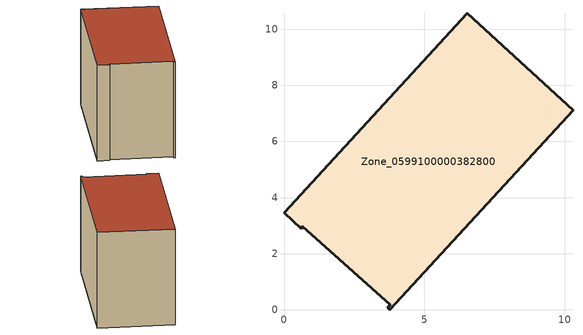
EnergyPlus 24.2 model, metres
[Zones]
Zone_0599100000382800
 floor ground (C_G): 3.69,0.07 3.79,0.18 0.65,2.98 0.61,2.9 0,3.45 6.53,10.57 10.29,7.12 3.76,0 z0
 wall outside (C_F): 10.29,7.12 6.53,10.57 0,3.45 0.61,2.9 0.65,2.98 3.79,0.18 3.69,0.07 3.76,0 10.29,7.12 z0:6.74
 roof outside (C_R): 3.79,0.18 3.69,0.07 3.76,0 10.29,7.12 6.53,10.57 0,3.45 0.61,2.9 0.65,2.98 z6.74
[BUILDING]
Pand.0599100000382800: North Axis=0; Terrain=City; Loads Convergence Tolerance Value=0.04; Temperature Convergence Tolerance Value=0.4; Solar Distribution=FullExterior; Maximum Number of Warmup Days=25; Minimum Number of Warmup Days=1
[Site:Location]
Rotterdam.The.Hague.AP_ZH_NLD Design_Conditions: Latitude=51.96; Longitude=4.45; Time Zone=1; Elevation=-4.5
[SITE:GROUNDTEMPERATURE:BUILDINGSURFACE]
18, 18, 18, 18, 18, 18, 18, 18, 18, 18, 18, 18
[MATERIAL] Thermal Absorptance=0.9; Solar Absorptance=0.7; Visible Absorptance=0.7
Name | Roughness | Thickness | Conductivity | Density | Specific Heat
G.TI.1992-2005 | MediumSmooth | 0.15 | 0.06 | 540 | 1210
F.TI.1992-2005 | Rough | 0.3 | 0.12 | 1920 | 840
R.TI.1992-2005 | MediumRough | 0.2 | 0.08 | 1500 | 1000
[CONSTRUCTION]
C_G: G.TI.1992-2005
C_F: F.TI.1992-2005
C_R: R.TI.1992-2005
[ZONE]
Zone_0599100000382800: Type=1; Multiplier=1; Ceiling Height=Autocalculate; Volume=Autocalculate; Floor Area=autocalculate; Part of Total Floor Area=Yes
[ZONEINFILTRATION:DESIGNFLOWRATE]
Infil_Zone_0599100000382800: Zone or ZoneList or Space or SpaceList=Zone_0599100000382800; Schedule=AlwaysOn; Design Flow Rate Calculation Method=Flow/Area; Flow Rate per Floor Area=0.0015; Constant Term Coefficient=1; Temperature Term Coefficient=0; Velocity Term Coefficient=0; Velocity Squared Term Coefficient=0
[HVACTEMPLATE:ZONE:IDEALLOADSAIRSYSTEM]
Zone_0599100000382800: Maximum Heating Supply Air Temperature=50; Minimum Cooling Supply Air Temperature=13; Maximum Heating Supply Air Humidity Ratio=0.0156; Minimum Cooling Supply Air Humidity Ratio=0.0077; Heating Limit=NoLimit; Cooling Limit=NoLimit; Dehumidification Control Type=ConstantSensibleHeatRatio; Cooling Sensible Heat Ratio=0.7; Dehumidification Setpoint=60; Humidification Control Type=None; Humidification Setpoint=30; Outdoor Air Method=None; Outdoor Air Flow Rate per Person=0.00944; Outdoor Air Flow Rate per Zone Floor Area=0; Outdoor Air Flow Rate per Zone=0; Demand Controlled Ventilation Type=None; Outdoor Air Economizer Type=NoEconomizer; Heat Recovery Type=None; Sensible Heat Recovery Effectiveness=0.7; Latent Heat Recovery Effectiveness=0.65
[ZONECONTROL:THERMOSTAT]
ThermostatControl_Zone_0599100000382800: Zone or ZoneList=Zone_0599100000382800; Control Type Schedule=DualSetpointControlType; Control 1=Thermostat_Zone_0599100000382800; Temperature Difference Between Cutout And Setpoint=0
[THERMOSTATSETPOINT:DUALSETPOINT]
Thermostat_Zone_0599100000382800: Heating Setpoint Temperature Schedule=HeatingSetpoint_Zone_0599100000382800; Cooling Setpoint Temperature Schedule=CoolingSetpoint_Zone_0599100000382800
[SCHEDULE:COMPACT]
HeatingSetpoint_Zone_0599100000382800: Through: 12/31, For: AllDays, Until: 24:00, 21
CoolingSetpoint_Zone_0599100000382800: Through: 12/31, For: AllDays, Until: 24:00, 24
DualSetpointControlType: Through: 12/31, For: AllDays, Until: 24:00, 4
AlwaysOn: Through: 12/31, For: AllDays, Until: 24:00, 1
